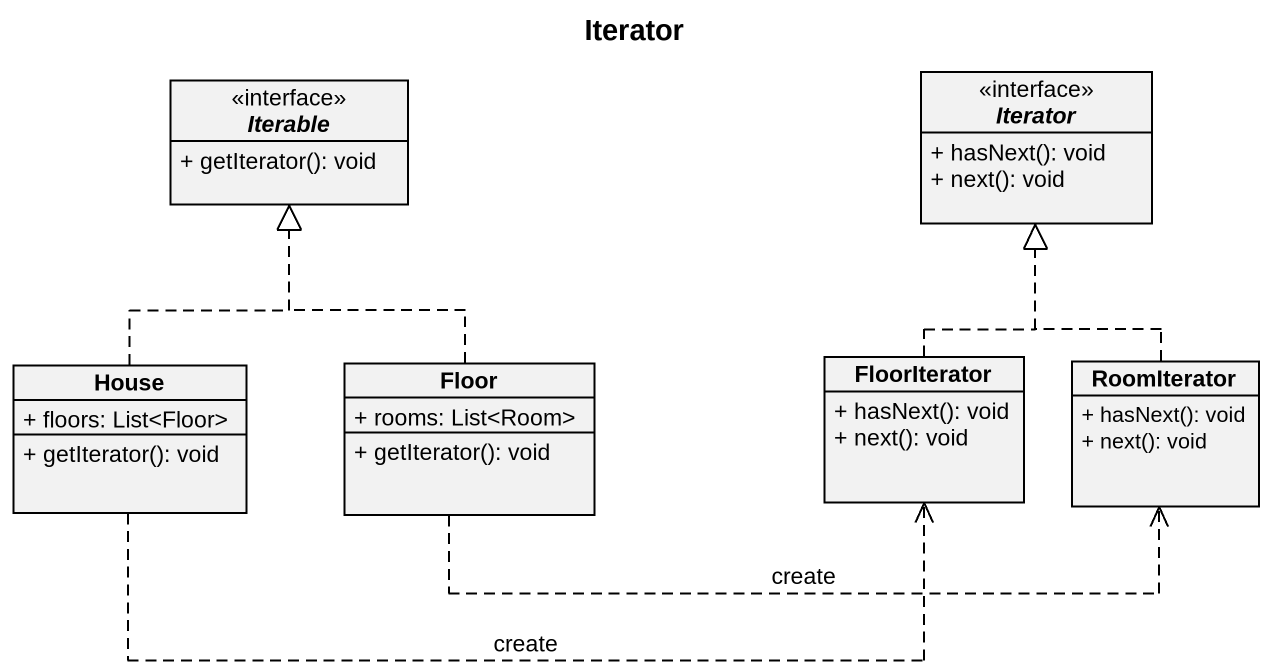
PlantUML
@startuml
title Iterator
hide circle
hide empty members
skinparam classAttributeIconSize 0
interface Iterable {
  + getIterator(): void
}
interface Iterator {
  + hasNext(): void
  + next(): void
}
class House {
  + floors: List<Floor>
  + getIterator(): void
}
class Floor {
  + rooms: List<Room>
  + getIterator(): void
}
class FloorIterator {
  + hasNext(): void
  + next(): void
}
class RoomIterator {
  + hasNext(): void
  + next(): void
}
House .up.|> Iterable
House .right.> FloorIterator : create
Floor .up.|> Iterable
Floor .right.> RoomIterator : create
FloorIterator .up.|> Iterator
RoomIterator .up.|> Iterator
@enduml
